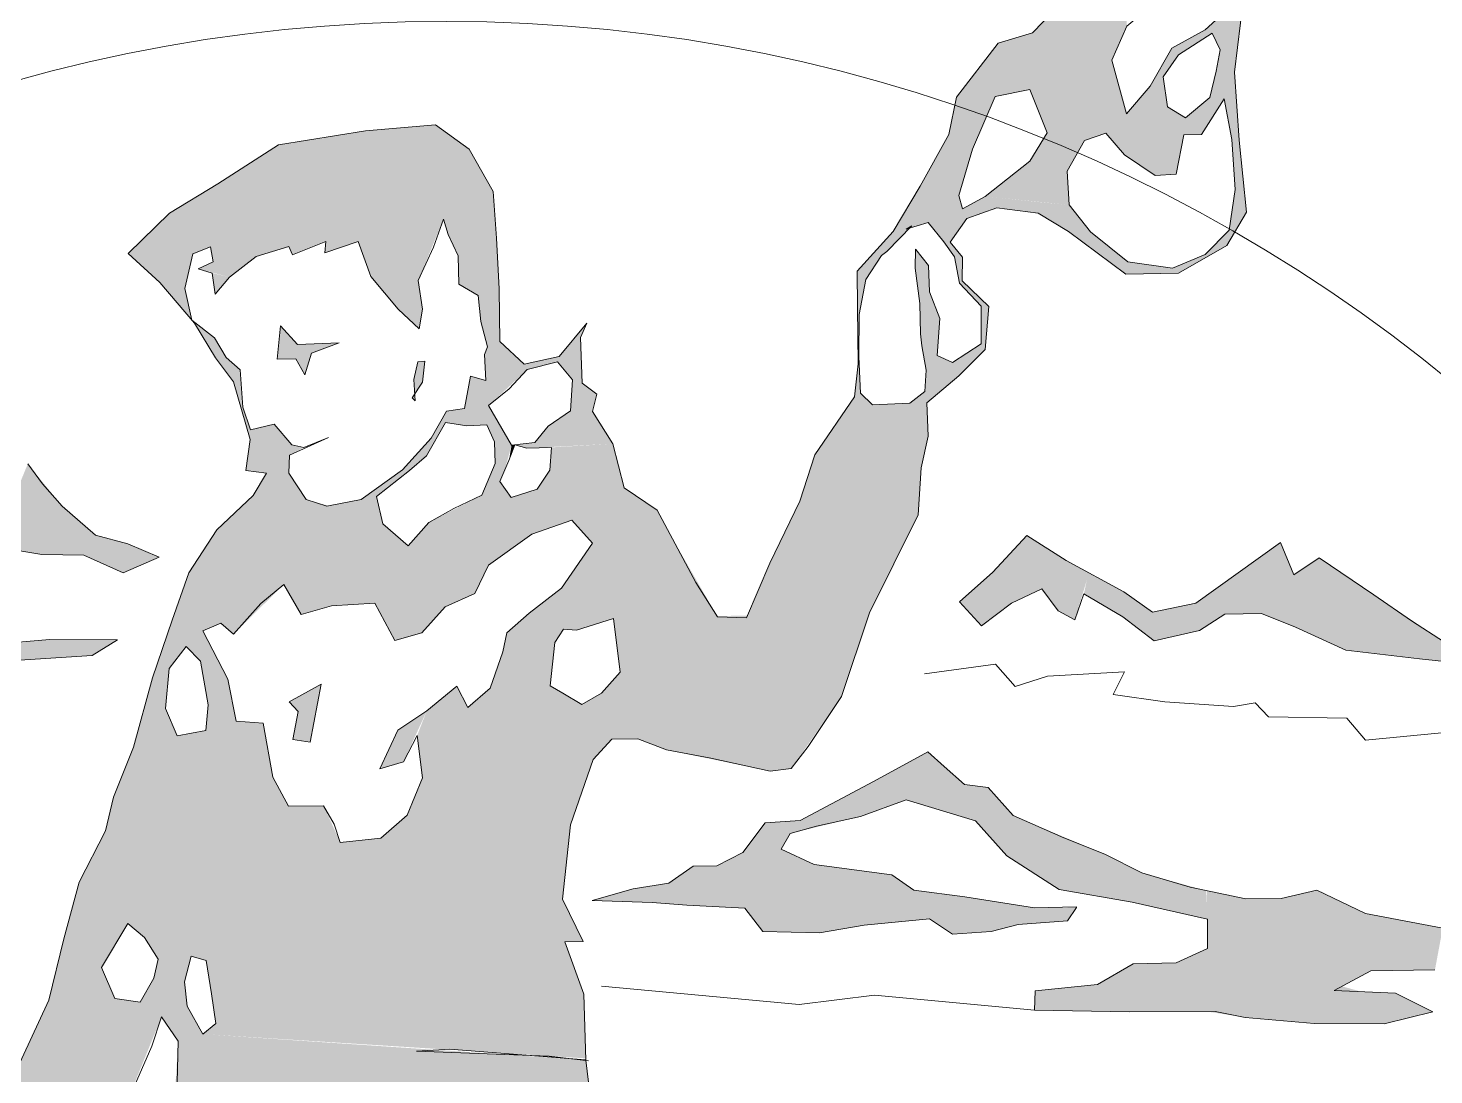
# Model space of a CAD drawing. Header units: feet. Extents: x 715168 to 716636, y 927703 to 928239.
# Drawn here: x 715798.26 to 715804.55, y 927842.78 to 927847.48 of the extents above; entities that cross this region are included whole.
import ezdxf

# ---------------------------------------------------------------- set-up
doc = ezdxf.new("R2010")
doc.units = ezdxf.units.FT
doc.header["$MEASUREMENT"] = 0
doc.layers.add('62', color=7, linetype='Continuous', lineweight=0)

msp = doc.modelspace()

# ---------------------------------------------------------------- linework, layer by layer
at = {"layer": '62', "color": 7, "linetype": 'Continuous', "lineweight": 0}
for p, q in [((715799.4249, 927844.4553), (715799.4656, 927844.4128)), ((715800.1453, 927842.8994), (715799.9958, 927842.8906)), ((715799.9958, 927842.8906), (715800.5901, 927842.8685)), ((715800.7529, 927842.851), (715800.1453, 927842.8994)), ((715800.5901, 927842.8685), (715800.7662, 927842.8468))]:
    msp.add_line(p, q, dxfattribs=at)
at = {"layer": '62', "color": 7, "linetype": 'Continuous', "lineweight": 0, "flags": 128}
for points in [[(715803.1103, 927847.332), (715803.1775, 927847.4836), (715803.2685, 927847.5602), (715803.4015, 927847.7084), (715803.5743, 927847.8004), (715803.7196, 927847.8982), (715803.7228, 927847.7533), (715803.6746, 927847.6022), (715803.5276, 927847.4673), (715803.3793, 927847.3853), (715803.282, 927847.2146), (715803.1758, 927847.0918)], [(715803.5589, 927847.4532), (715803.595, 927847.3787), (715803.578, 927847.2821), (715803.5487, 927847.165), (715803.4402, 927847.0738), (715803.3589, 927847.123), (715803.3398, 927847.2571), (715803.4092, 927847.3549)], [(715802.4248, 927846.7258), (715802.4857, 927846.9332), (715802.5876, 927847.1689), (715802.7423, 927847.1996), (715802.82, 927847.0056), (715802.7423, 927846.8785), (715802.5426, 927846.7213), (715802.441, 927846.6654)], [(715803.4318, 927846.9965), (715803.5109, 927846.9982), (715803.613, 927847.1585), (715803.6479, 927846.9764), (715803.6617, 927846.752), (715803.6352, 927846.5701), (715803.5285, 927846.4609), (715803.381, 927846.3998), (715803.1816, 927846.4285), (715803.0146, 927846.5621), (715802.9196, 927846.6829), (715802.9104, 927846.8336), (715802.987, 927846.9719), (715803.0829, 927847.0052), (715803.1666, 927846.9068), (715803.304, 927846.8144), (715803.3985, 927846.8208)], [(715800.1169, 927846.6196), (715800.1374, 927846.5505), (715800.1828, 927846.4551), (715800.1861, 927846.3274), (715800.2727, 927846.2774), (715800.2843, 927846.1598), (715800.3132, 927846.0463), (715800.3002, 927846.0126), (715800.3068, 927845.8964), (715800.2383, 927845.9155), (715800.2107, 927845.7699), (715800.1303, 927845.7582), (715800.0611, 927845.6375), (715799.9329, 927845.4954), (715799.748, 927845.3621), (715799.601, 927845.3351), (715799.5935, 927845.3322), (715799.5022, 927845.3626), (715799.4236, 927845.4807), (715799.4269, 927845.5617), (715799.6022, 927845.64), (715799.4906, 927845.5953), (715799.437, 927845.6073), (715799.3577, 927845.7011), (715799.2529, 927845.6753), (715799.2183, 927845.7761), (715799.2066, 927845.9443), (715799.1433, 927845.9985), (715799.0904, 927846.0866), (715798.9893, 927846.1671), (715798.9589, 927846.3078), (715798.9933, 927846.4634), (715799.0734, 927846.4956), (715799.0846, 927846.4285), (715799.0183, 927846.3972), (715799.0809, 927846.3778), (715799.0933, 927846.2837), (715799.1583, 927846.3586), (715799.2779, 927846.4519), (715799.424, 927846.4964), (715799.4411, 927846.4596), (715799.5898, 927846.5188), (715799.5849, 927846.4681), (715799.7338, 927846.5197), (715799.7909, 927846.3626), (715799.9134, 927846.2153), (715800.0083, 927846.1271), (715800.0225, 927846.2157), (715800.0034, 927846.344), (715800.0716, 927846.4935)], [(715802.1883, 927846.5747), (715802.2867, 927846.6042), (715802.3582, 927846.5181), (715802.4058, 927846.4509), (715802.4279, 927846.3318), (715802.5253, 927846.229), (715802.5253, 927846.0609), (715802.3962, 927845.9772), (715802.3284, 927846.0075), (715802.3391, 927846.1742), (715802.294, 927846.2932), (715802.2886, 927846.411), (715802.2325, 927846.4826), (715802.23, 927846.4851), (715802.2295, 927846.3993), (715802.2496, 927846.2412), (715802.2529, 927846.105), (715802.2591, 927846.0517), (715802.278, 927845.9418), (715802.2726, 927845.8465), (715802.2047, 927845.7939), (715802.0383, 927845.7874), (715801.9839, 927845.8394), (715801.9764, 927846.0017), (715801.978, 927846.1924), (715802.0089, 927846.3482), (715802.0783, 927846.4556), (715802.1025, 927846.4747), (715802.215, 927846.5887)], [(715799.3871, 927846.1409), (715799.4632, 927846.0571), (715799.6488, 927846.0655), (715799.526, 927846.0188), (715799.4961, 927845.9214), (715799.4548, 927845.9939), (715799.3718, 927845.9917)], [(715799.9891, 927845.8043), (715799.9841, 927845.901), (715800.002, 927845.9796), (715800.0328, 927845.9826), (715800.0228, 927845.8881), (715799.9762, 927845.8178)], [(715800.3186, 927845.784), (715800.411, 927845.8593), (715800.4919, 927845.9447), (715800.6275, 927845.98), (715800.6938, 927845.8985), (715800.6858, 927845.7606), (715800.5859, 927845.6915), (715800.5258, 927845.6178), (715800.4218, 927845.607)], [(715800.1252, 927845.708), (715800.2207, 927845.6928), (715800.3114, 927845.6979), (715800.3444, 927845.6212), (715800.3485, 927845.5234), (715800.2886, 927845.3821), (715800.1628, 927845.3225), (715800.0511, 927845.2603), (715799.9582, 927845.1556), (715799.8454, 927845.2531), (715799.8159, 927845.3755), (715799.965, 927845.4921), (715800.0408, 927845.5586)], [(715800.4355, 927845.6082), (715800.4892, 927845.5924), (715800.5997, 927845.5962), (715800.5935, 927845.4945), (715800.5367, 927845.4089), (715800.4201, 927845.3713), (715800.3697, 927845.4429), (715800.4097, 927845.5371)], [(715799.0388, 927844.7746), (715799.1187, 927844.8089), (715799.1758, 927844.7593), (715799.299, 927844.8962), (715799.4011, 927844.9816), (715799.4785, 927844.8471), (715799.6156, 927844.8855), (715799.8096, 927844.8987), (715799.8991, 927844.7309), (715800.02, 927844.7659), (715800.124, 927844.8812), (715800.2564, 927844.9416), (715800.3178, 927845.0683), (715800.513, 927845.2069), (715800.6912, 927845.2706), (715800.7841, 927845.1673), (715800.6454, 927844.9658), (715800.5005, 927844.8534), (715800.3998, 927844.7651), (715800.383, 927844.6793), (715800.326, 927844.5165), (715800.2264, 927844.4311), (715800.1757, 927844.5264), (715800.042, 927844.4158), (715799.9129, 927844.3296), (715799.8313, 927844.1564), (715799.9372, 927844.1863), (715799.9987, 927844.3053), (715800.0221, 927844.1151), (715799.9541, 927843.9473), (715799.8364, 927843.8453), (715799.6543, 927843.8261), (715799.6276, 927843.9074), (715799.5798, 927843.9902), (715799.4224, 927843.989), (715799.3523, 927844.1177), (715799.3091, 927844.3608), (715799.1875, 927844.3691), (715799.1508, 927844.5579)], [(715800.6545, 927844.7813), (715800.713, 927844.7776), (715800.8777, 927844.8299), (715800.9086, 927844.589), (715800.8241, 927844.4941), (715800.737, 927844.4438), (715800.6505, 927844.4949), (715800.5938, 927844.5281), (715800.615, 927844.7221)], [(715798.9639, 927844.7034), (715799.0285, 927844.6381), (715799.063, 927844.4428), (715799.0521, 927844.3274), (715798.9239, 927844.3032), (715798.871, 927844.4261), (715798.888, 927844.6048)], [(715798.7031, 927843.4624), (715798.7768, 927843.3994), (715798.8385, 927843.3019), (715798.8193, 927843.2182), (715798.7577, 927843.1099), (715798.6443, 927843.1258), (715798.5853, 927843.2649)], [(715798.9859, 927843.3165), (715799.0533, 927843.2969), (715799.0779, 927843.1475), (715799.097, 927843.0142), (715799.0388, 927842.9668), (715798.9688, 927843.0917), (715798.9564, 927843.2004)], [(715798.8539, 927843.0438), (715798.9289, 927842.9356), (715798.9209, 927842.6245), (715798.8869, 927842.2885), (715798.7947, 927842.2561), (715798.6578, 927842.2774), (715798.6361, 927842.4064), (715798.6453, 927842.5326), (715798.8098, 927842.9122)]]:
    msp.add_lwpolyline(points, close=True, dxfattribs=at)
for points in [[(715798.1538, 927842.6965), (715798.3496, 927843.1187), (715798.4158, 927843.3932), (715798.4843, 927843.648), (715798.6028, 927843.8777), (715798.6389, 927844.0285), (715798.7276, 927844.2524), (715798.813, 927844.5636), (715798.9014, 927844.8221), (715798.9766, 927845.0336), (715799.1013, 927845.2265), (715799.2649, 927845.38), (715799.3245, 927845.4807), (715799.2312, 927845.4925), (715799.2515, 927845.6315), (715799.1758, 927845.8902), (715799.095, 927845.9976), (715799.001, 927846.1537), (715798.8463, 927846.3347), (715798.7044, 927846.4657), (715798.8897, 927846.6459), (715799.1062, 927846.7775), (715799.3774, 927846.9527), (715799.7676, 927847.0155), (715800.0808, 927847.0414), (715800.231, 927846.9336), (715800.3398, 927846.743), (715800.3548, 927846.5346), (715800.3665, 927846.3068), (715800.3694, 927846.0713), (715800.4784, 927845.9697), (715800.6354, 927846.0034), (715800.7583, 927846.1524), (715800.73, 927846.0888), (715800.7374, 927845.8843), (715800.8028, 927845.8351), (715800.7836, 927845.7576), (715800.8753, 927845.6125), (715800.926, 927845.415), (715801.0737, 927845.3148), (715801.2472, 927844.9912), (715801.3443, 927844.8363), (715801.4733, 927844.8329), (715801.5778, 927845.0773), (715801.7123, 927845.3559), (715801.7794, 927845.5633), (715801.9581, 927845.8232), (715801.9743, 927845.9709), (715801.9706, 927846.2228), (715801.9693, 927846.3865), (715802.1309, 927846.5637), (715802.2513, 927846.7674), (715802.3799, 927846.9989), (715802.4141, 927847.1658), (715802.6007, 927847.4082), (715802.7547, 927847.4542), (715802.9504, 927847.6572)], [(715803.6996, 927847.6106), (715803.6593, 927847.2775), (715803.6801, 927846.9731), (715803.7125, 927846.65), (715803.6247, 927846.5006), (715803.4081, 927846.3773), (715803.1724, 927846.3719), (715802.9164, 927846.5637), (715802.7801, 927846.6462), (715802.5947, 927846.6692), (715802.4606, 927846.6225), (715802.3865, 927846.5167), (715802.4415, 927846.4485), (715802.4391, 927846.3431), (715802.5594, 927846.2282), (715802.5431, 927846.0354), (715802.4245, 927845.9171), (715802.2808, 927845.7961), (715802.287, 927845.6461), (715802.2559, 927845.5054), (715802.2421, 927845.2942), (715802.0246, 927844.8549), (715801.8998, 927844.4798), (715801.7498, 927844.2559), (715801.6741, 927844.1571), (715801.5802, 927844.1451), (715801.3134, 927844.2029), (715801.1153, 927844.2404), (715800.9878, 927844.2908), (715800.87, 927844.288), (715800.7865, 927844.198), (715800.6858, 927843.904), (715800.6492, 927843.5708), (715800.7416, 927843.3823), (715800.6608, 927843.3803), (715800.7446, 927843.1465), (715800.7547, 927842.8507), (715800.7916, 927842.5426)], [(715798.2547, 927845.5221), (715798.3213, 927845.4334), (715798.4092, 927845.3327), (715798.5574, 927845.2035), (715798.7022, 927845.1636), (715798.8435, 927845.1048), (715798.6815, 927845.034), (715798.5062, 927845.1128), (715798.3176, 927845.1169), (715798.1034, 927845.1515)], [(715804.6987, 927844.6263), (715804.4887, 927844.649), (715804.1581, 927844.6869), (715803.9333, 927844.7905), (715803.7797, 927844.8513), (715803.6159, 927844.8495), (715803.5022, 927844.7751), (715803.2998, 927844.7291), (715803.1587, 927844.8363), (715802.9849, 927844.94), (715802.9442, 927844.8237), (715802.8701, 927844.8642), (715802.7959, 927844.9617), (715802.661, 927844.8987), (715802.5268, 927844.7963), (715802.4279, 927844.9046), (715802.5769, 927845.0371), (715802.7292, 927845.2019), (715802.9055, 927845.0894), (715803.1633, 927844.9491), (715803.2919, 927844.8583), (715803.4868, 927844.8976), (715803.8648, 927845.1694), (715803.9252, 927845.0258), (715804.039, 927845.102), (715804.2834, 927844.9354), (715804.4525, 927844.8192), (715804.5999, 927844.7235)], [(715798.1052, 927844.7151), (715798.3542, 927844.7347), (715798.6566, 927844.7335), (715798.5429, 927844.6635), (715798.195, 927844.6415)], [(715802.2717, 927844.5818), (715802.5894, 927844.6244), (715802.6773, 927844.5249), (715802.8212, 927844.5716), (715803.167, 927844.5898), (715803.1157, 927844.4894), (715803.3473, 927844.4553), (715803.6555, 927844.4354), (715803.7518, 927844.4511), (715803.8116, 927844.3883), (715804.1627, 927844.3833), (715804.2456, 927844.2834), (715804.7566, 927844.3341), (715805.0938, 927844.3421), (715805.3058, 927844.3474), (715805.3587, 927844.2542), (715805.5087, 927844.2692), (715805.8085, 927844.2763), (715806.0754, 927844.2667)], [(715799.4249, 927844.4553), (715799.5694, 927844.5358), (715799.5198, 927844.2753), (715799.4424, 927844.2871), (715799.4656, 927844.4128)], [(715804.5571, 927843.2541), (715804.2706, 927843.2499), (715804.1065, 927843.1629), (715804.3798, 927843.1507), (715804.5478, 927843.0667), (715804.3297, 927843.0134), (715804.0157, 927843.0142), (715803.7076, 927843.0417), (715803.5729, 927843.0684), (715803.1898, 927843.0664), (715802.7631, 927843.0746), (715802.7672, 927843.1603), (715803.0453, 927843.1896), (715803.2057, 927843.2816), (715803.3988, 927843.286), (715803.5389, 927843.3502), (715803.5392, 927843.4815), (715803.2016, 927843.5588), (715802.8743, 927843.6156), (715802.6398, 927843.7661), (715802.4994, 927843.9228), (715802.1896, 927844.0169), (715801.9843, 927843.9427), (715801.7869, 927843.8981), (715801.6699, 927843.8656), (715801.6295, 927843.7953), (715801.7773, 927843.7271), (715802.1247, 927843.6809), (715802.223, 927843.6113), (715802.4519, 927843.5818), (715802.7631, 927843.5334), (715802.9516, 927843.5368), (715802.9516, 927843.5344), (715802.9121, 927843.475), (715802.6905, 927843.4585), (715802.5698, 927843.426), (715802.3965, 927843.4143), (715802.2929, 927843.4838), (715802.001, 927843.4556), (715801.8011, 927843.421), (715801.5467, 927843.4264), (715801.467, 927843.5309), (715801.2063, 927843.5446), (715801.051, 927843.5573), (715800.7829, 927843.5656), (715800.9666, 927843.6184), (715801.1259, 927843.6429), (715801.2347, 927843.7187), (715801.3413, 927843.7213), (715801.4575, 927843.78), (715801.5576, 927843.914), (715801.7143, 927843.9239), (715802.0426, 927844.0988), (715802.2863, 927844.2314), (715802.3598, 927844.1663), (715802.4499, 927844.0853), (715802.5557, 927844.0718), (715802.6677, 927843.9464), (715802.8946, 927843.8466), (715803.0787, 927843.7728), (715803.2445, 927843.6891), (715803.4606, 927843.6247), (715803.7109, 927843.5725), (715803.8683, 927843.575), (715804.0286, 927843.6121), (715804.2456, 927843.5072), (715804.592, 927843.4421)], [(715802.7631, 927843.0746), (715802.0464, 927843.1417), (715801.7102, 927843.0991), (715800.8241, 927843.182)]]:
    msp.add_lwpolyline(points, dxfattribs=at)
at = {"layer": '62', "color": 7, "linetype": 'Continuous', "lineweight": 0}
for major_axis in [(8.6411, 0), (7.0795, 0)]:
    msp.add_ellipse((715800.1279, 927840.4269), major_axis=major_axis, ratio=0.999837, dxfattribs=at)
for points in [[(715802.9504, 927847.6572), (715803.1103, 927847.332), (715803.1628, 927847.8522), (715803.1775, 927847.4836)], [(715803.595, 927847.3787), (715803.678, 927847.4327), (715803.5589, 927847.4532), (715803.6996, 927847.6106)], [(715802.6007, 927847.4082), (715802.7423, 927847.1996), (715802.7547, 927847.4542), (715802.82, 927847.0056)], [(715802.4141, 927847.1658), (715802.5876, 927847.1689), (715802.6007, 927847.4082), (715802.7423, 927847.1996)], [(715803.578, 927847.2821), (715803.6684, 927847.352), (715803.595, 927847.3787), (715803.678, 927847.4327)], [(715803.1103, 927847.332), (715803.1758, 927847.0918), (715802.82, 927847.0056), (715802.987, 927846.9719)], [(715803.5487, 927847.165), (715803.6593, 927847.2775), (715803.578, 927847.2821), (715803.6684, 927847.352)], [(715803.282, 927847.2146), (715803.3398, 927847.2571), (715803.1758, 927847.0918), (715803.3589, 927847.123)], [(715803.613, 927847.1585), (715803.6593, 927847.2775), (715803.5487, 927847.165), (715803.6593, 927847.2775)], [(715803.6479, 927846.9764), (715803.6801, 927846.9731), (715803.613, 927847.1585), (715803.6593, 927847.2775)], [(715802.3799, 927846.9989), (715802.4857, 927846.9332), (715802.4141, 927847.1658), (715802.5876, 927847.1689)], [(715803.1666, 927846.9068), (715803.3589, 927847.123), (715803.304, 927846.8144), (715803.4402, 927847.0738)], [(715799.7676, 927847.0155), (715799.5898, 927846.5188), (715799.8863, 927847.0251), (715799.5849, 927846.4681)], [(715799.9603, 927847.0314), (715799.7338, 927846.5197), (715800.0808, 927847.0414), (715799.7909, 927846.3626)], [(715799.1062, 927846.7775), (715799.0734, 927846.4956), (715799.3774, 927846.9527), (715799.0846, 927846.4285)], [(715799.5993, 927846.9885), (715799.424, 927846.4964), (715799.68, 927847.0014), (715799.4411, 927846.4596)], [(715802.2382, 927846.7453), (715802.4248, 927846.7258), (715802.3799, 927846.9989), (715802.4857, 927846.9332)], [(715802.7423, 927846.8785), (715802.9104, 927846.8336), (715802.5426, 927846.7213), (715802.9196, 927846.6829)], [(715798.8897, 927846.6459), (715798.9933, 927846.4634), (715799.1062, 927846.7775), (715799.0734, 927846.4956)], [(715803.6493, 927846.6659), (715803.7125, 927846.65), (715803.6617, 927846.752), (715803.7017, 927846.7591)], [(715802.1531, 927846.6013), (715802.2067, 927846.58), (715802.2179, 927846.7108), (715802.2867, 927846.6042)], [(715802.2179, 927846.7108), (715802.2867, 927846.6042), (715802.2396, 927846.7475), (715802.3865, 927846.5167)], [(715802.441, 927846.6654), (715802.3865, 927846.5167), (715802.5426, 927846.7213), (715802.4606, 927846.6225)], [(715802.5426, 927846.7213), (715802.4606, 927846.6225), (715802.6165, 927846.7136), (715802.5947, 927846.6692)], [(715798.7044, 927846.4657), (715798.9933, 927846.4634), (715798.8897, 927846.6459), (715798.9933, 927846.4634)], [(715802.9196, 927846.6829), (715802.8924, 927846.5784), (715803.0146, 927846.5621), (715802.9164, 927846.5637)], [(715801.9981, 927846.4177), (715802.0089, 927846.3482), (715802.1309, 927846.5637), (715802.0783, 927846.4556)], [(715802.2867, 927846.6042), (715802.3865, 927846.5167), (715802.4058, 927846.4509), (715802.4415, 927846.4485)], [(715800.1828, 927846.4551), (715800.3559, 927846.5051), (715800.1861, 927846.3274), (715800.3665, 927846.3068)], [(715801.9693, 927846.3865), (715801.978, 927846.1924), (715801.9981, 927846.4177), (715802.0089, 927846.3482)], [(715801.9706, 927846.2228), (715801.978, 927846.1924), (715801.9693, 927846.3865), (715801.978, 927846.1924)], [(715802.294, 927846.2932), (715802.2496, 927846.2412), (715802.2886, 927846.411), (715802.2295, 927846.3993)], [(715803.1816, 927846.4285), (715803.1724, 927846.3719), (715803.381, 927846.3998), (715803.4081, 927846.3773)], [(715799.9134, 927846.2153), (715800.0034, 927846.344), (715800.0083, 927846.1271), (715800.0225, 927846.2157)], [(715800.1861, 927846.3274), (715800.3665, 927846.3068), (715800.2727, 927846.2774), (715800.3672, 927846.249)], [(715800.2843, 927846.1598), (715800.3681, 927846.1645), (715800.3132, 927846.0463), (715800.3694, 927846.0713)], [(715802.3284, 927846.0075), (715802.278, 927845.9418), (715802.3391, 927846.1742), (715802.2529, 927846.105)], [(715799.4961, 927845.9214), (715799.5086, 927846.0591), (715799.526, 927846.0188), (715799.5398, 927846.0604)], [(715799.526, 927846.0188), (715799.5398, 927846.0604), (715799.6488, 927846.0655)], [(715800.3132, 927846.0463), (715800.3694, 927846.0713), (715800.3002, 927846.0126), (715800.4172, 927846.0271)], [(715800.6275, 927845.98), (715800.73, 927846.0888), (715800.6938, 927845.8985), (715800.7374, 927845.8843)], [(715799.4548, 927845.9939), (715799.4632, 927846.0571), (715799.4961, 927845.9214), (715799.5115, 927846.0591)], [(715802.3284, 927846.0075), (715802.2808, 927845.7961), (715802.278, 927845.9418), (715802.2726, 927845.8465)], [(715799.1758, 927845.8902), (715799.2066, 927845.9443), (715799.1758, 927845.8902), (715799.2183, 927845.7761)], [(715800.002, 927845.9796), (715800.0328, 927845.9826), (715799.9841, 927845.901), (715800.0228, 927845.8881)], [(715800.3068, 927845.8964), (715800.4784, 927845.9697), (715800.3186, 927845.784), (715800.4919, 927845.9447)], [(715801.7123, 927845.3559), (715802.2726, 927845.8465), (715801.709, 927845.3483), (715802.2808, 927845.7961)], [(715801.7593, 927845.5012), (715802.2047, 927845.7939), (715801.7123, 927845.3559), (715802.2726, 927845.8465)], [(715800.1303, 927845.7582), (715800.1252, 927845.708), (715800.2107, 927845.7699), (715800.2207, 927845.6928)], [(715800.3114, 927845.6979), (715800.3186, 927845.784), (715800.3444, 927845.6212), (715800.4218, 927845.607)], [(715800.5859, 927845.6915), (715800.7836, 927845.7576), (715800.5258, 927845.6178), (715800.8753, 927845.6125)], [(715801.709, 927845.3483), (715802.2808, 927845.7961), (715801.7045, 927845.3394), (715802.287, 927845.6461)], [(715801.7794, 927845.5633), (715802.0383, 927845.7874), (715801.7593, 927845.5012), (715802.2047, 927845.7939)], [(715799.2515, 927845.6315), (715799.2529, 927845.6753), (715799.2312, 927845.4925), (715799.3577, 927845.7011)], [(715799.2312, 927845.4925), (715799.3577, 927845.7011), (715799.3245, 927845.4807), (715799.437, 927845.6073)], [(715799.3245, 927845.4807), (715799.437, 927845.6073), (715799.4269, 927845.5617), (715799.4906, 927845.5953)], [(715800.4218, 927845.607), (715800.4355, 927845.6082), (715800.4097, 927845.5371)], [(715800.5997, 927845.5962), (715800.8753, 927845.6125), (715800.5935, 927845.4945), (715800.926, 927845.415)], [(715798.1034, 927845.1515), (715798.2547, 927845.5221), (715798.3176, 927845.1169), (715798.4092, 927845.3327)], [(715800.5935, 927845.4945), (715800.926, 927845.415), (715800.5367, 927845.4089), (715801.0737, 927845.3148)], [(715799.2649, 927845.38), (715799.4236, 927845.4807), (715799.1013, 927845.2265), (715799.5022, 927845.3626)], [(715800.2886, 927845.3821), (715800.3697, 927845.4429), (715800.0511, 927845.2603), (715800.4201, 927845.3713)], [(715799.5935, 927845.3322), (715799.8454, 927845.2531), (715799.748, 927845.3621), (715799.8159, 927845.3755)], [(715800.0511, 927845.2603), (715800.4201, 927845.3713), (715799.9582, 927845.1556), (715800.513, 927845.2069)], [(715798.3176, 927845.1169), (715798.4092, 927845.3327), (715798.5062, 927845.1128), (715798.5574, 927845.2035)], [(715798.9766, 927845.0336), (715799.5935, 927845.3322), (715798.9271, 927844.894), (715799.8454, 927845.2531)], [(715799.1013, 927845.2265), (715799.5022, 927845.3626), (715798.9766, 927845.0336), (715799.601, 927845.3351)], [(715800.6912, 927845.2706), (715801.0737, 927845.3148), (715800.7841, 927845.1673), (715801.1401, 927845.1911)], [(715798.5062, 927845.1128), (715798.5574, 927845.2035), (715798.6091, 927845.0665), (715798.7022, 927845.1636)], [(715800.7841, 927845.1673), (715801.1401, 927845.1911), (715800.6454, 927844.9658), (715801.3443, 927844.8363)], [(715798.6091, 927845.0665), (715798.7022, 927845.1636), (715798.6815, 927845.034), (715798.8435, 927845.1048)], [(715803.8648, 927845.1694), (715803.7797, 927844.8513), (715803.9252, 927845.0258), (715803.9062, 927844.8013)], [(715801.5778, 927845.0773), (715802.1178, 927845.0437), (715801.4733, 927844.8329), (715802.0246, 927844.8549)], [(715803.9252, 927845.0258), (715803.9062, 927844.8013), (715804.039, 927845.102), (715804.1581, 927844.6869)], [(715802.4279, 927844.9046), (715802.5268, 927844.7963), (715802.5769, 927845.0371), (715802.661, 927844.8987)], [(715803.0055, 927845.0353), (715802.9849, 927844.94), (715803.1633, 927844.9491), (715803.1587, 927844.8363)], [(715803.1633, 927844.9491), (715803.1587, 927844.8363), (715803.2919, 927844.8583), (715803.2998, 927844.7291)], [(715800.5943, 927844.9258), (715800.8777, 927844.8299), (715800.5005, 927844.8534), (715800.713, 927844.7776)], [(715798.9014, 927844.8221), (715799.1187, 927844.8089), (715798.8773, 927844.7513), (715799.0388, 927844.7746)], [(715798.9014, 927844.8221), (715799.1187, 927844.8089), (715798.9105, 927844.8484)], [(715800.5005, 927844.8534), (715800.713, 927844.7776), (715800.4596, 927844.8175), (715800.6545, 927844.7813)], [(715798.8773, 927844.7513), (715799.0388, 927844.7746), (715798.8601, 927844.7009), (715798.9639, 927844.7034)], [(715798.9639, 927844.7034), (715799.0388, 927844.7746), (715799.0285, 927844.6381), (715799.1508, 927844.5579)], [(715798.3542, 927844.7347), (715798.2579, 927844.6455), (715798.6566, 927844.7335), (715798.5429, 927844.6635)], [(715798.8601, 927844.7009), (715798.9639, 927844.7034), (715798.813, 927844.5636), (715798.888, 927844.6048)], [(715800.383, 927844.6793), (715800.5938, 927844.5281), (715800.326, 927844.5165), (715800.737, 927844.4438)], [(715799.4249, 927844.4553), (715799.5694, 927844.5358), (715799.4656, 927844.4128), (715799.5406, 927844.3859)], [(715800.042, 927844.4158), (715800.2264, 927844.4311), (715800.1757, 927844.5264)], [(715800.326, 927844.5165), (715800.737, 927844.4438), (715800.2264, 927844.4311), (715800.87, 927844.288)], [(715798.7731, 927844.4183), (715798.871, 927844.4261), (715798.7276, 927844.2524), (715798.9239, 927844.3032)], [(715799.063, 927844.4428), (715799.1704, 927844.4569), (715799.0521, 927844.3274), (715799.1875, 927844.3691)], [(715800.7886, 927844.4732), (715801.1153, 927844.2404), (715800.7607, 927844.4575), (715800.9878, 927844.2908)], [(715798.5808, 927843.8346), (715799.3091, 927844.3608), (715798.5391, 927843.7537), (715799.3523, 927844.1177)], [(715798.6028, 927843.8777), (715799.1875, 927844.3691), (715798.5808, 927843.8346), (715799.3091, 927844.3608)], [(715798.6389, 927844.0285), (715799.0521, 927844.3274), (715798.6028, 927843.8777), (715799.1875, 927844.3691)], [(715799.4656, 927844.4128), (715799.5406, 927844.3859), (715799.4424, 927844.2871), (715799.5198, 927844.2753)], [(715800.042, 927844.4158), (715800.7865, 927844.198), (715799.9987, 927844.3053), (715800.7533, 927844.101)], [(715798.7276, 927844.2524), (715798.9239, 927844.3032), (715798.6389, 927844.0285), (715799.0521, 927844.3274)], [(715802.4499, 927844.0853), (715802.3453, 927843.9698), (715802.2863, 927844.2314), (715802.1896, 927844.0169)], [(715798.5391, 927843.7537), (715799.3523, 927844.1177), (715798.4843, 927843.648), (715799.4224, 927843.989)], [(715800.0221, 927844.1151), (715800.7332, 927844.0431), (715799.9541, 927843.9473), (715800.7133, 927843.9845)], [(715802.6677, 927843.9464), (715802.6398, 927843.7661), (715802.5557, 927844.0718), (715802.4994, 927843.9228)], [(715798.4628, 927843.568), (715799.5798, 927843.9902), (715798.4387, 927843.4782), (715799.6543, 927843.8261)], [(715798.4843, 927843.648), (715799.4224, 927843.989), (715798.4628, 927843.568), (715799.5798, 927843.9902)], [(715799.8364, 927843.8453), (715800.6858, 927843.904), (715799.9541, 927843.9473), (715800.7141, 927843.9866)], [(715801.9397, 927844.0439), (715801.9843, 927843.9427), (715801.7143, 927843.9239), (715801.6699, 927843.8656)], [(715803.0787, 927843.7728), (715802.8743, 927843.6156), (715802.6677, 927843.9464), (715802.6398, 927843.7661)], [(715801.5576, 927843.914), (715801.6295, 927843.7953), (715801.4575, 927843.78), (715801.5467, 927843.4264)], [(715798.4387, 927843.4782), (715799.6543, 927843.8261), (715798.4204, 927843.4098), (715798.7031, 927843.4624)], [(715798.8193, 927843.2182), (715798.9859, 927843.3165), (715798.8385, 927843.3019), (715799.6543, 927843.8261)], [(715798.9859, 927843.3165), (715800.7416, 927843.3823), (715799.6543, 927843.8261), (715800.6492, 927843.5708)], [(715801.6295, 927843.7953), (715801.5467, 927843.4264), (715801.7773, 927843.7271), (715801.8011, 927843.421)], [(715801.4575, 927843.78), (715801.5467, 927843.4264), (715801.3413, 927843.7213), (715801.467, 927843.5309)], [(715801.2347, 927843.7187), (715801.2633, 927843.5417), (715801.1259, 927843.6429), (715801.0719, 927843.5555)], [(715802.1247, 927843.6809), (715802.001, 927843.4556), (715802.223, 927843.6113), (715802.2929, 927843.4838)], [(715803.5331, 927843.6097), (715803.5392, 927843.4815), (715803.2445, 927843.6891), (715803.2016, 927843.5588)], [(715802.4928, 927843.5754), (715802.3965, 927843.4143), (715802.6236, 927843.5552), (715802.5698, 927843.426)], [(715802.6236, 927843.5552), (715802.5698, 927843.426), (715802.7631, 927843.5334), (715802.6905, 927843.4585)], [(715803.8683, 927843.575), (715803.8987, 927843.0247), (715803.7109, 927843.5725), (715803.7076, 927843.0417)], [(715802.7631, 927843.5334), (715802.6905, 927843.4585), (715802.9516, 927843.5344), (715802.9121, 927843.475)], [(715804.5478, 927843.0667), (715804.5478, 927843.0667), (715803.5389, 927843.3502), (715803.5331, 927843.0679)], [(715798.3888, 927843.2812), (715798.5853, 927843.2649), (715798.3496, 927843.1187), (715798.6443, 927843.1258)], [(715798.8539, 927843.0438), (715798.9688, 927843.0917), (715798.7577, 927843.1099), (715798.9564, 927843.2004)], [(715803.0453, 927843.1896), (715802.953, 927843.0713), (715802.7672, 927843.1603), (715802.7631, 927843.0746)], [(715798.2913, 927842.9933), (715798.7577, 927843.1099), (715798.2455, 927842.8939), (715798.8539, 927843.0438)], [(715798.3496, 927843.1187), (715798.6443, 927843.1258), (715798.2913, 927842.9933), (715798.7577, 927843.1099)], [(715799.0388, 927842.9668), (715800.754, 927842.8581), (715799.097, 927843.0142), (715800.7446, 927843.1465)], [(715804.1065, 927843.1629), (715803.8952, 927843.025), (715804.2414, 927843.1571), (715804.0157, 927843.0142)], [(715804.3798, 927843.1507), (715804.3297, 927843.0134), (715804.5478, 927843.0667)], [(715798.9289, 927842.9356), (715799.0388, 927842.9668), (715798.8539, 927843.0438), (715798.9688, 927843.0917)], [(715798.9289, 927842.9356), (715799.0388, 927842.9668), (715798.8869, 927842.2885), (715800.7547, 927842.8507)], [(715800.2227, 927842.5088), (715800.7547, 927842.8507), (715800.4547, 927842.4584), (715800.7916, 927842.5426)]]:
    msp.add_solid(points, dxfattribs=at)
at = {"layer": '62', "color": 7, "linetype": 'Continuous', "lineweight": 0, "extrusion": (0, 0, -1)}
for points in [[(-715802.7547, 927847.4542), (-715802.82, 927847.0056), (-715802.9504, 927847.6572), (-715803.1103, 927847.332)], [(-715803.6746, 927847.6022), (-715803.6996, 927847.6106), (-715803.5276, 927847.4673), (-715803.5589, 927847.4532)], [(-715803.5276, 927847.4673), (-715803.5589, 927847.4532), (-715803.3793, 927847.3853), (-715803.4092, 927847.3549)], [(-715803.3793, 927847.3853), (-715803.4092, 927847.3549), (-715803.282, 927847.2146), (-715803.3398, 927847.2571)], [(-715803.4872, 927847.1135), (-715803.5109, 927846.9982), (-715803.5487, 927847.165), (-715803.613, 927847.1585)], [(-715802.987, 927846.9719), (-715803.1758, 927847.0918), (-715803.0829, 927847.0052)], [(-715803.1758, 927847.0918), (-715803.3589, 927847.123), (-715803.0829, 927847.0052), (-715803.1666, 927846.9068)], [(-715803.304, 927846.8144), (-715803.4402, 927847.0738), (-715803.3985, 927846.8208), (-715803.4318, 927846.9965)], [(-715803.4402, 927847.0738), (-715803.4318, 927846.9965), (-715803.4872, 927847.1135), (-715803.5109, 927846.9982)], [(-715799.68, 927847.0014), (-715799.4411, 927846.4596), (-715799.7676, 927847.0155), (-715799.5898, 927846.5188)], [(-715799.8863, 927847.0251), (-715799.5849, 927846.4681), (-715799.9603, 927847.0314), (-715799.7338, 927846.5197)], [(-715800.0808, 927847.0414), (-715799.7909, 927846.3626), (-715800.231, 927846.9336), (-715799.9134, 927846.2153)], [(-715802.82, 927847.0056), (-715802.987, 927846.9719), (-715802.7423, 927846.8785), (-715802.9104, 927846.8336)], [(-715799.3774, 927846.9527), (-715799.0846, 927846.4285), (-715799.53, 927846.9774), (-715799.2779, 927846.4519)], [(-715799.53, 927846.9774), (-715799.2779, 927846.4519), (-715799.5993, 927846.9885), (-715799.424, 927846.4964)], [(-715803.6617, 927846.752), (-715803.7017, 927846.7591), (-715803.6479, 927846.9764), (-715803.6801, 927846.9731)], [(-715800.231, 927846.9336), (-715799.9134, 927846.2153), (-715800.1169, 927846.6196), (-715800.0034, 927846.344)], [(-715800.1169, 927846.6196), (-715800.231, 927846.9336), (-715800.1374, 927846.5505), (-715800.3398, 927846.743)], [(-715800.1374, 927846.5505), (-715800.3398, 927846.743), (-715800.1828, 927846.4551), (-715800.3559, 927846.5051)], [(-715802.2392, 927846.7466), (-715802.3865, 927846.5167), (-715802.4248, 927846.7258), (-715802.441, 927846.6654)], [(-715802.6165, 927846.7136), (-715802.5947, 927846.6692), (-715802.7893, 927846.6954), (-715802.7801, 927846.6462)], [(-715802.7893, 927846.6954), (-715802.7801, 927846.6462), (-715802.9196, 927846.6829), (-715802.8924, 927846.5784)], [(-715803.6352, 927846.5701), (-715803.6247, 927846.5006), (-715803.6493, 927846.6659), (-715803.7125, 927846.65)], [(-715802.1309, 927846.5637), (-715802.0783, 927846.4556), (-715802.1411, 927846.5812), (-715802.1025, 927846.4747)], [(-715802.1411, 927846.5812), (-715802.1025, 927846.4747), (-715802.1534, 927846.6018), (-715802.215, 927846.5887)], [(-715803.0146, 927846.5621), (-715802.9164, 927846.5637), (-715803.1816, 927846.4285), (-715803.1724, 927846.3719)], [(-715803.5285, 927846.4609), (-715803.5389, 927846.4519), (-715803.6352, 927846.5701), (-715803.6247, 927846.5006)], [(-715798.8463, 927846.3347), (-715798.9589, 927846.3078), (-715798.7044, 927846.4657), (-715798.9933, 927846.4634)], [(-715799.0846, 927846.4285), (-715799.2779, 927846.4519), (-715799.0183, 927846.3972), (-715799.1583, 927846.3586)], [(-715802.2886, 927846.411), (-715802.2295, 927846.3993), (-715802.23, 927846.4851)], [(-715802.4058, 927846.4509), (-715802.4415, 927846.4485), (-715802.4279, 927846.3318), (-715802.4391, 927846.3431)], [(-715803.381, 927846.3998), (-715803.4081, 927846.3773), (-715803.5285, 927846.4609), (-715803.5389, 927846.4519)], [(-715799.0809, 927846.3778), (-715799.1583, 927846.3586), (-715799.0933, 927846.2837)], [(-715799.001, 927846.1537), (-715798.9893, 927846.1671), (-715798.8463, 927846.3347), (-715798.9589, 927846.3078)], [(-715802.4279, 927846.3318), (-715802.4391, 927846.3431), (-715802.5253, 927846.229), (-715802.5594, 927846.2282)], [(-715800.2727, 927846.2774), (-715800.3672, 927846.249), (-715800.2843, 927846.1598), (-715800.3681, 927846.1645)], [(-715802.3391, 927846.1742), (-715802.2529, 927846.105), (-715802.294, 927846.2932), (-715802.2496, 927846.2412)], [(-715801.9706, 927846.2228), (-715801.978, 927846.1924), (-715801.9743, 927845.9709), (-715801.9764, 927846.0017)], [(-715802.5253, 927846.229), (-715802.5594, 927846.2282), (-715802.5253, 927846.0609), (-715802.5431, 927846.0354)], [(-715799.001, 927846.1537), (-715798.9893, 927846.1671), (-715799.0701, 927846.0392), (-715799.0904, 927846.0866)], [(-715799.3718, 927845.9917), (-715799.3871, 927846.1409), (-715799.4548, 927845.9939), (-715799.4632, 927846.0571)], [(-715800.6354, 927846.0034), (-715800.6275, 927845.98), (-715800.7583, 927846.1524), (-715800.73, 927846.0888)], [(-715799.0701, 927846.0392), (-715799.0904, 927846.0866), (-715799.095, 927845.9976), (-715799.1433, 927845.9985)], [(-715802.5253, 927846.0609), (-715802.5431, 927846.0354), (-715802.3962, 927845.9772), (-715802.4245, 927845.9171)], [(-715799.095, 927845.9976), (-715799.1433, 927845.9985), (-715799.1758, 927845.8902), (-715799.2066, 927845.9443)], [(-715800.3002, 927846.0126), (-715800.4172, 927846.0271), (-715800.3068, 927845.8964), (-715800.4784, 927845.9697)], [(-715800.4784, 927845.9697), (-715800.4919, 927845.9447), (-715800.6354, 927846.0034), (-715800.6275, 927845.98)], [(-715801.9743, 927845.9709), (-715801.9764, 927846.0017), (-715801.9581, 927845.8232), (-715801.9839, 927845.8394)], [(-715802.3962, 927845.9772), (-715802.4245, 927845.9171), (-715802.3284, 927846.0075), (-715802.2808, 927845.7961)], [(-715799.1758, 927845.8902), (-715799.2183, 927845.7761), (-715799.2515, 927845.6315), (-715799.2529, 927845.6753)], [(-715799.9841, 927845.901), (-715800.0228, 927845.8881), (-715799.9891, 927845.8043), (-715799.9762, 927845.8178)], [(-715800.2107, 927845.7699), (-715800.2207, 927845.6928), (-715800.2383, 927845.9155), (-715800.3114, 927845.6979)], [(-715800.2383, 927845.9155), (-715800.3114, 927845.6979), (-715800.3068, 927845.8964), (-715800.3186, 927845.784)], [(-715800.6938, 927845.8985), (-715800.7374, 927845.8843), (-715800.6858, 927845.7606), (-715800.8028, 927845.8351)], [(-715800.6858, 927845.7606), (-715800.8028, 927845.8351), (-715800.5859, 927845.6915), (-715800.7836, 927845.7576)], [(-715801.9581, 927845.8232), (-715801.9839, 927845.8394), (-715801.7794, 927845.5633), (-715802.0383, 927845.7874)], [(-715800.0611, 927845.6375), (-715800.1252, 927845.708), (-715800.1303, 927845.7582), (-715800.1252, 927845.708)], [(-715799.9329, 927845.4954), (-715800.0408, 927845.5586), (-715800.0611, 927845.6375), (-715800.1252, 927845.708)], [(-715800.3444, 927845.6212), (-715800.4218, 927845.607), (-715800.3485, 927845.5234), (-715800.389, 927845.4879)], [(-715801.7045, 927845.3394), (-715802.287, 927845.6461), (-715801.6723, 927845.273), (-715802.2559, 927845.5054)], [(-715799.3245, 927845.4807), (-715799.4269, 927845.5617), (-715799.2649, 927845.38), (-715799.4236, 927845.4807)], [(-715799.9329, 927845.4954), (-715799.965, 927845.4921), (-715799.9329, 927845.4954), (-715800.0408, 927845.5586)], [(-715800.5258, 927845.6178), (-715800.8753, 927845.6125), (-715800.4355, 927845.6082), (-715800.4892, 927845.5924)], [(-715799.748, 927845.3621), (-715799.8159, 927845.3755), (-715799.9329, 927845.4954), (-715799.965, 927845.4921)], [(-715800.3485, 927845.5234), (-715800.389, 927845.4879), (-715800.2886, 927845.3821), (-715800.3697, 927845.4429)], [(-715801.6723, 927845.273), (-715802.2559, 927845.5054), (-715801.6407, 927845.2077), (-715802.2421, 927845.2942)], [(-715800.5367, 927845.4089), (-715801.0737, 927845.3148), (-715800.4201, 927845.3713), (-715800.6912, 927845.2706)], [(-715800.4201, 927845.3713), (-715800.6912, 927845.2706), (-715800.513, 927845.2069)], [(-715798.9271, 927844.894), (-715799.8454, 927845.2531), (-715798.9089, 927844.8437), (-715799.4011, 927844.9816)], [(-715799.8454, 927845.2531), (-715799.4011, 927844.9816), (-715799.8972, 927845.2084), (-715799.4785, 927844.8471)], [(-715801.6407, 927845.2077), (-715802.2421, 927845.2942), (-715801.5778, 927845.0773), (-715802.1178, 927845.0437)], [(-715799.8972, 927845.2084), (-715799.4785, 927844.8471), (-715799.9316, 927845.1786), (-715799.6156, 927844.8855)], [(-715799.9316, 927845.1786), (-715799.6156, 927844.8855), (-715799.9582, 927845.1556), (-715799.8096, 927844.8987)], [(-715799.9582, 927845.1556), (-715799.8096, 927844.8987), (-715800.513, 927845.2069), (-715799.8991, 927844.7309)], [(-715800.513, 927845.2069), (-715799.8991, 927844.7309), (-715800.3178, 927845.0683), (-715800.124, 927844.8812)], [(-715802.5769, 927845.0371), (-715802.661, 927844.8987), (-715802.7292, 927845.2019), (-715802.7959, 927844.9617)], [(-715802.7292, 927845.2019), (-715802.7959, 927844.9617), (-715802.9055, 927845.0894), (-715802.8701, 927844.8642)], [(-715803.4868, 927844.8976), (-715803.6159, 927844.8495), (-715803.8648, 927845.1694), (-715803.7797, 927844.8513)], [(-715800.3178, 927845.0683), (-715800.124, 927844.8812), (-715800.2564, 927844.9416)], [(-715802.9055, 927845.0894), (-715802.8701, 927844.8642), (-715803.0079, 927845.034), (-715802.9442, 927844.8237)], [(-715804.039, 927845.102), (-715804.1581, 927844.6869), (-715804.5999, 927844.7235), (-715804.6987, 927844.6263)], [(-715798.9089, 927844.8437), (-715799.4011, 927844.9816), (-715799.1187, 927844.8089), (-715799.1758, 927844.7593)], [(-715800.6454, 927844.9658), (-715801.3443, 927844.8363), (-715800.5943, 927844.9258), (-715800.8777, 927844.8299)], [(-715799.8991, 927844.7309), (-715800.124, 927844.8812), (-715800.02, 927844.7659)], [(-715803.2919, 927844.8583), (-715803.2998, 927844.7291), (-715803.4868, 927844.8976), (-715803.5022, 927844.7751)], [(-715803.4868, 927844.8976), (-715803.5022, 927844.7751), (-715803.4868, 927844.8976), (-715803.6159, 927844.8495)], [(-715800.4596, 927844.8175), (-715800.6545, 927844.7813), (-715800.3998, 927844.7651), (-715800.615, 927844.7221)], [(-715800.8777, 927844.8299), (-715802.0246, 927844.8549), (-715800.9086, 927844.589), (-715801.8998, 927844.4798)], [(-715800.3998, 927844.7651), (-715800.615, 927844.7221), (-715800.383, 927844.6793), (-715800.5938, 927844.5281)], [(-715798.1052, 927844.7151), (-715798.1201, 927844.643), (-715798.3542, 927844.7347), (-715798.2579, 927844.6455)], [(-715799.0285, 927844.6381), (-715799.1508, 927844.5579), (-715799.063, 927844.4428), (-715799.1704, 927844.4569)], [(-715798.813, 927844.5636), (-715798.888, 927844.6048), (-715798.7731, 927844.4183), (-715798.871, 927844.4261)], [(-715800.9086, 927844.589), (-715801.8998, 927844.4798), (-715800.8241, 927844.4941), (-715801.6741, 927844.1571)], [(-715800.8241, 927844.4941), (-715801.6741, 927844.1571), (-715800.8083, 927844.4845), (-715801.5802, 927844.1451)], [(-715800.2264, 927844.4311), (-715800.87, 927844.288), (-715800.042, 927844.4158), (-715800.7865, 927844.198)], [(-715800.7607, 927844.4575), (-715800.9878, 927844.2908), (-715800.737, 927844.4438), (-715800.87, 927844.288)], [(-715800.8083, 927844.4845), (-715801.5802, 927844.1451), (-715800.7886, 927844.4732), (-715801.1153, 927844.2404)], [(-715799.8313, 927844.1564), (-715799.9372, 927844.1863), (-715799.9129, 927844.3296), (-715800.042, 927844.4158)], [(-715799.9987, 927844.3053), (-715800.7533, 927844.101), (-715800.0221, 927844.1151), (-715800.7332, 927844.0431)], [(-715802.2863, 927844.2314), (-715802.1896, 927844.0169), (-715801.9397, 927844.0439), (-715801.9843, 927843.9427)], [(-715802.5557, 927844.0718), (-715802.4994, 927843.9228), (-715802.4499, 927844.0853), (-715802.3453, 927843.9698)], [(-715801.7143, 927843.9239), (-715801.6699, 927843.8656), (-715801.5576, 927843.914), (-715801.6295, 927843.7953)], [(-715799.6543, 927843.8261), (-715800.6492, 927843.5708), (-715799.8364, 927843.8453), (-715800.6858, 927843.904)], [(-715798.7768, 927843.3994), (-715799.6543, 927843.8261), (-715798.7031, 927843.4624), (-715799.6543, 927843.8261)], [(-715798.8385, 927843.3019), (-715799.6543, 927843.8261), (-715798.7768, 927843.3994), (-715799.6543, 927843.8261)], [(-715803.2445, 927843.6891), (-715803.2016, 927843.5588), (-715803.0787, 927843.7728), (-715802.8743, 927843.6156)], [(-715801.3413, 927843.7213), (-715801.467, 927843.5309), (-715801.2347, 927843.7187), (-715801.2633, 927843.5417)], [(-715801.7773, 927843.7271), (-715801.8011, 927843.421), (-715802.1247, 927843.6809), (-715802.001, 927843.4556)], [(-715801.1259, 927843.6429), (-715801.0719, 927843.5555), (-715800.9666, 927843.6184), (-715800.7829, 927843.5656)], [(-715802.223, 927843.6113), (-715802.2929, 927843.4838), (-715802.4928, 927843.5754), (-715802.3965, 927843.4143)], [(-715803.7109, 927843.5725), (-715803.7076, 927843.0417), (-715803.5356, 927843.6092), (-715803.5363, 927843.0679)], [(-715804.0286, 927843.6121), (-715804.1065, 927843.1629), (-715803.8683, 927843.575), (-715803.8987, 927843.0247)], [(-715804.2456, 927843.5072), (-715804.2706, 927843.2499), (-715804.0286, 927843.6121), (-715804.1065, 927843.1629)], [(-715804.592, 927843.4421), (-715804.5571, 927843.2541), (-715804.2456, 927843.5072), (-715804.2706, 927843.2499)], [(-715798.4204, 927843.4098), (-715798.7031, 927843.4624), (-715798.3888, 927843.2812), (-715798.5853, 927843.2649)], [(-715799.0533, 927843.2969), (-715800.6608, 927843.3803), (-715798.9859, 927843.3165), (-715800.7416, 927843.3823)], [(-715799.097, 927843.0142), (-715800.7446, 927843.1465), (-715799.0533, 927843.2969), (-715800.6608, 927843.3803)], [(-715798.7577, 927843.1099), (-715798.9564, 927843.2004), (-715798.8193, 927843.2182), (-715798.9859, 927843.3165)], [(-715803.5389, 927843.3502), (-715803.5331, 927843.0679), (-715803.3988, 927843.286), (-715803.331, 927843.0671)], [(-715803.2057, 927843.2816), (-715803.1358, 927843.0675), (-715803.0453, 927843.1896), (-715802.953, 927843.0713)], [(-715803.3988, 927843.286), (-715803.331, 927843.0671), (-715803.2057, 927843.2816), (-715803.1358, 927843.0675)], [(-715804.2414, 927843.1571), (-715804.0157, 927843.0142), (-715804.3798, 927843.1507), (-715804.3297, 927843.0134)], [(-715798.2455, 927842.8939), (-715798.8539, 927843.0438), (-715798.103, 927842.5825), (-715798.6453, 927842.5326)], [(-715798.8869, 927842.2885), (-715800.7547, 927842.8507), (-715799.9334, 927842.4322), (-715800.2227, 927842.5088)]]:
    msp.add_solid(points, dxfattribs=at)

doc.saveas('drawing.dxf')
